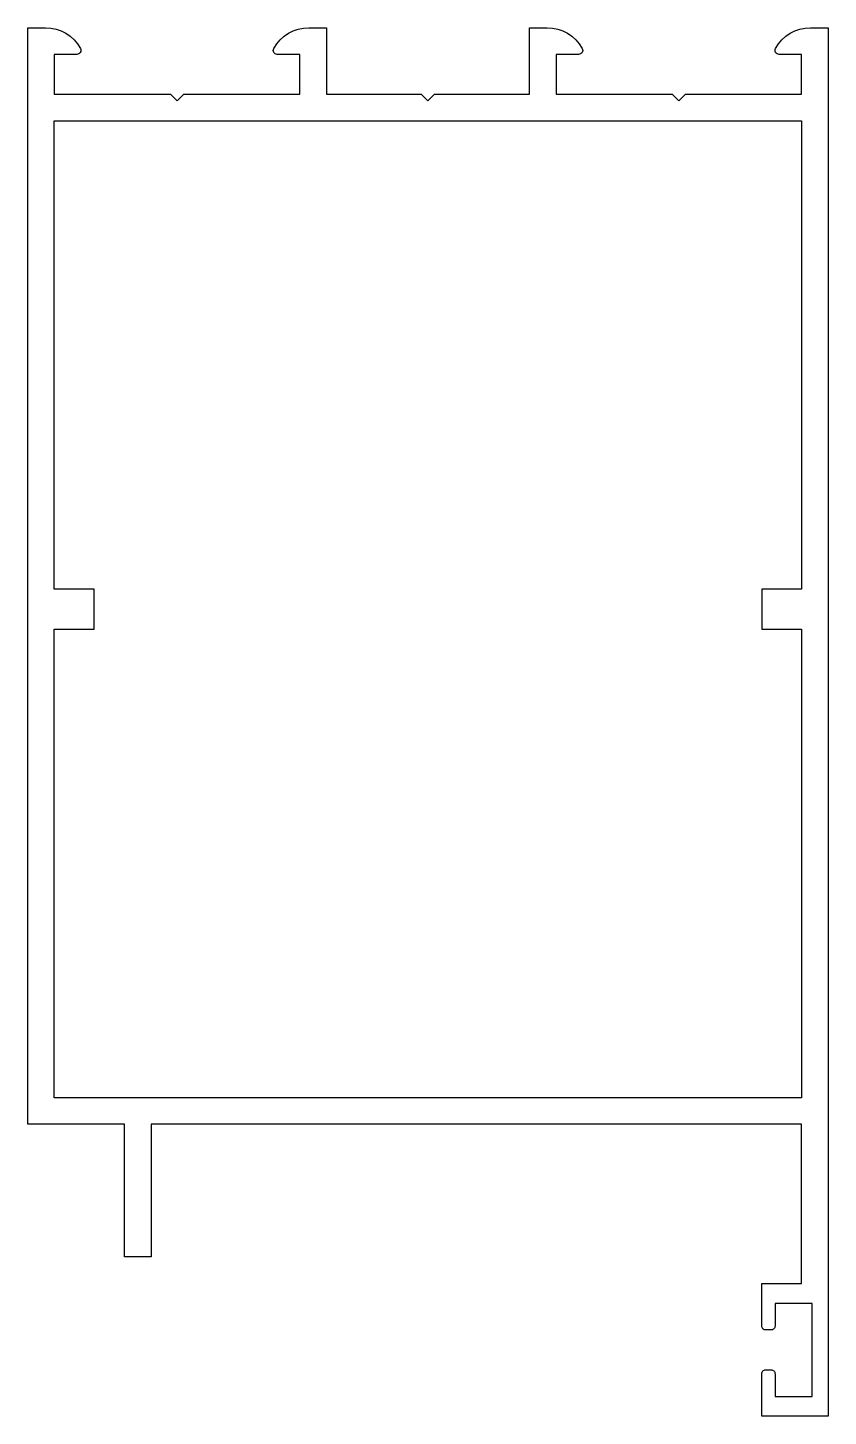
# Model space of a CAD drawing. Extents: x 352 to 412, y 136 to 241.
import ezdxf

# ---------------------------------------------------------------- set-up
doc = ezdxf.new("R2010")
doc.units = 0
doc.layers.add('ANA', color=220, linetype='CONTINUOUS')

msp = doc.modelspace()

# ---------------------------------------------------------------- linework, layer by layer
at = {"layer": 'ANA', "color": 0}
msp.add_lwpolyline([(391.77, 238.76), (391.77, 235.76), (400.52, 235.76), (401.02, 235.26), (401.52, 235.76), (410.27, 235.76), (410.27, 238.76), (408.57, 238.76, -0.570287), (408.31, 239.21, -0.273653), (410.94, 240.76), (412.27, 240.76), (412.27, 136.16), (407.27, 136.16), (407.27, 139.36, -0.414214), (407.57, 139.66), (407.97, 139.66, -0.414214), (408.27, 139.36), (408.27, 137.66), (411.07, 137.66), (411.07, 144.66), (408.27, 144.66), (408.27, 142.96, -0.414214), (407.97, 142.66), (407.57, 142.66, -0.414214), (407.27, 142.96), (407.27, 146.16), (410.27, 146.16), (410.27, 158.16), (361.27, 158.16), (361.27, 148.16), (359.27, 148.16), (359.27, 158.16), (351.97, 158.16), (351.97, 240.76), (353.31, 240.76, -0.273653), (355.94, 239.21, -0.570287), (355.67, 238.76), (353.97, 238.76), (353.97, 235.76), (362.72, 235.76), (363.22, 235.26), (363.72, 235.76), (372.47, 235.76), (372.47, 238.76), (370.77, 238.76, -0.570287), (370.51, 239.21, -0.273653), (373.14, 240.76), (374.47, 240.76), (374.47, 235.76), (381.62, 235.76), (382.12, 235.26), (382.62, 235.76), (389.77, 235.76), (389.77, 240.76), (391.11, 240.76, -0.273653), (393.74, 239.21, -0.570287), (393.47, 238.76)], format="xyb", close=True, dxfattribs=at)
msp.add_lwpolyline([(410.27, 198.46), (407.27, 198.46), (407.27, 195.46), (410.27, 195.46), (410.27, 160.16), (353.97, 160.16), (353.97, 195.46), (356.97, 195.46), (356.97, 198.46), (353.97, 198.46), (353.97, 233.76), (410.27, 233.76)], close=True, dxfattribs=at)

doc.saveas('drawing.dxf')
